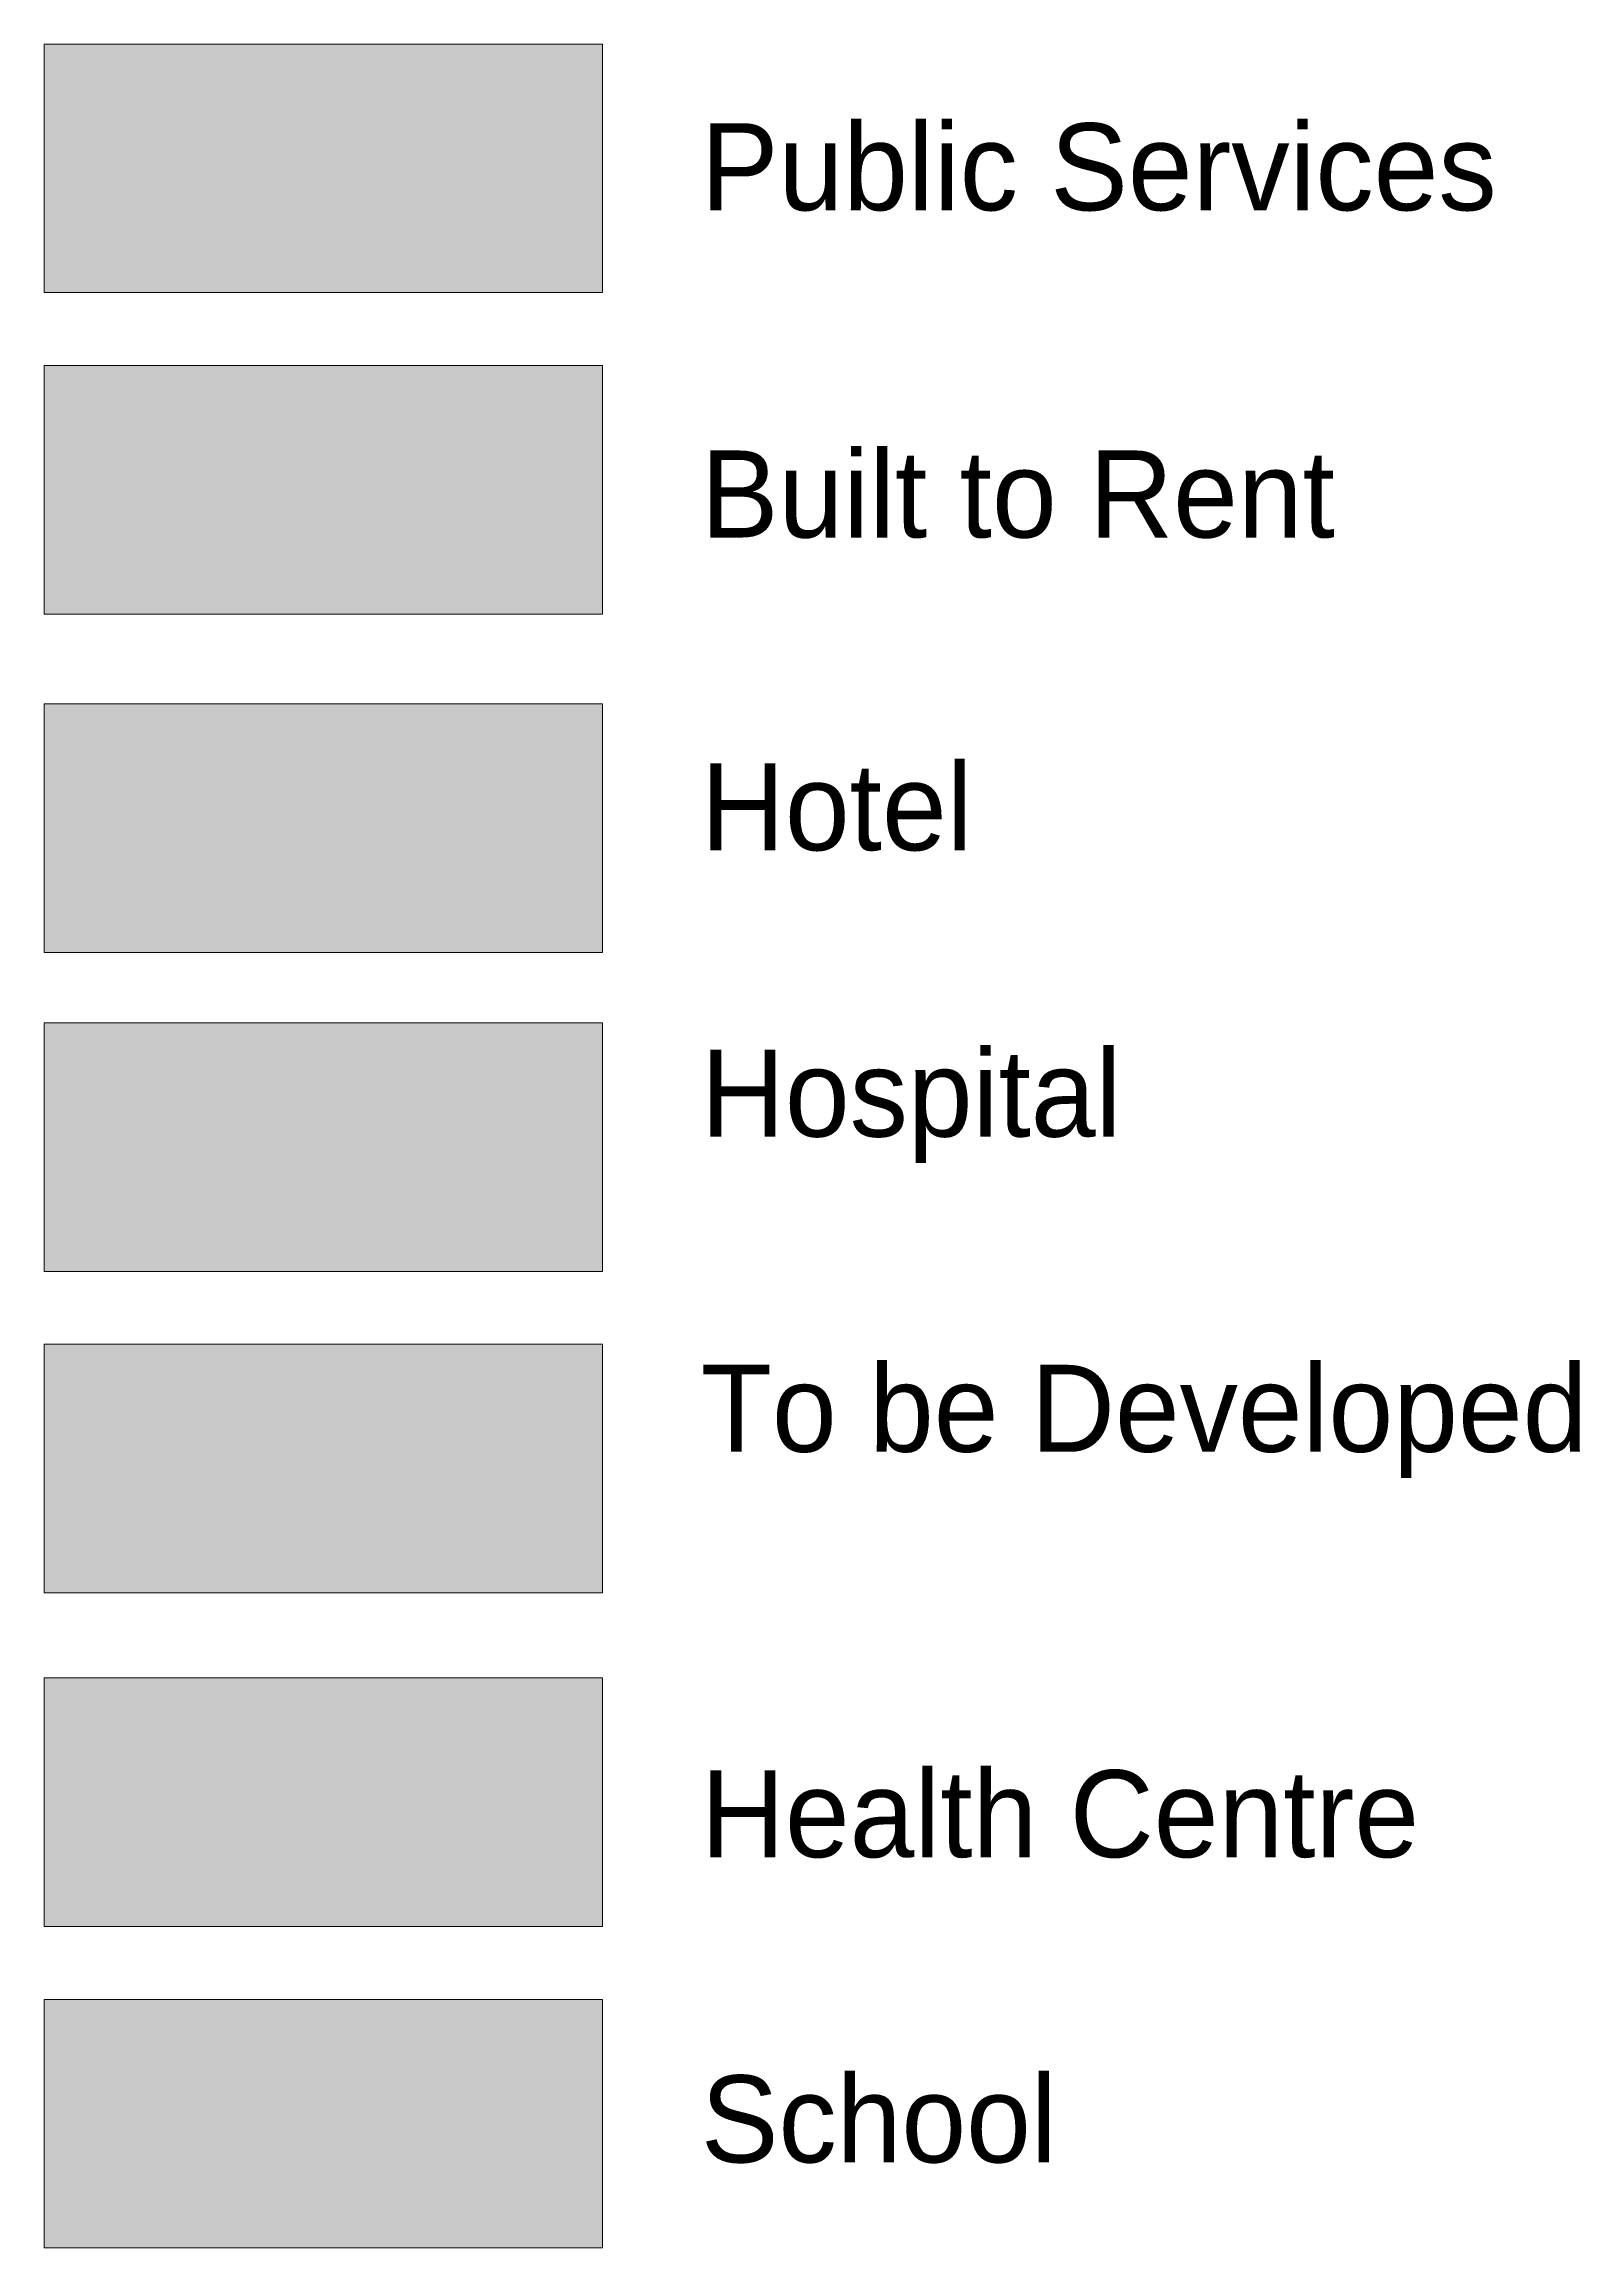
# Model space of a CAD drawing. Header units: millimetres. Extents: x -103 to 511, y -35 to 333.
# Drawn here: x 457.6 to 510.5, y 69 to 144.9 of the extents above; entities that cross this region are included whole.
import ezdxf

# ---------------------------------------------------------------- set-up
doc = ezdxf.new("R2010")
doc.units = ezdxf.units.MM
doc.header["$MEASUREMENT"] = 0
doc.layers.add('Layer 11', color=7, linetype='Continuous', lineweight=0)

msp = doc.modelspace()

# ---------------------------------------------------------------- hatches: boundary and pattern name
at = {"layer": 'Layer 11', "true_color": 0xef5797, "transparency": 33554687}
msp.add_hatch(color=233, dxfattribs=at).paths.add_polyline_path([(476.869, 136.372), (457.64, 136.372), (457.64, 144.931), (476.869, 144.931)])
at = {"layer": 'Layer 11', "true_color": 0xa6dacc, "transparency": 33554687}
msp.add_hatch(color=9, dxfattribs=at).paths.add_polyline_path([(476.869, 125.301), (457.64, 125.301), (457.64, 133.86), (476.869, 133.86)])
at = {"layer": 'Layer 11', "true_color": 0xe0add0, "transparency": 33554687}
msp.add_hatch(color=9, dxfattribs=at).paths.add_polyline_path([(476.869, 113.647), (457.64, 113.647), (457.64, 122.206), (476.869, 122.206)])
at = {"layer": 'Layer 11', "true_color": 0x50b2e5, "transparency": 33554687}
msp.add_hatch(color=143, dxfattribs=at).paths.add_polyline_path([(476.869, 102.667), (457.64, 102.667), (457.64, 111.226), (476.869, 111.226)])
at = {"layer": 'Layer 11', "true_color": 0xff823f, "transparency": 33554687}
msp.add_hatch(color=30, dxfattribs=at).paths.add_polyline_path([(476.869, 91.596), (457.64, 91.596), (457.64, 100.155), (476.869, 100.155)])
at = {"layer": 'Layer 11', "true_color": 0xc9ff94, "transparency": 33554687}
msp.add_hatch(color=71, dxfattribs=at).paths.add_polyline_path([(476.869, 80.107), (457.64, 80.107), (457.64, 88.666), (476.869, 88.666)])
at = {"layer": 'Layer 11', "true_color": 0xfeed3f, "transparency": 33554687}
msp.add_hatch(color=41, dxfattribs=at).paths.add_polyline_path([(476.869, 69.037), (457.64, 69.037), (457.64, 77.596), (476.869, 77.596)])

# ---------------------------------------------------------------- linework, layer by layer
at = {"layer": 'Layer 11', "color": 18, "lineweight": 0, "true_color": 0x000000}
for points in [[(476.869, 136.372), (457.64, 136.372), (457.64, 144.931), (476.869, 144.931)], [(476.869, 125.301), (457.64, 125.301), (457.64, 133.86), (476.869, 133.86)], [(476.869, 113.647), (457.64, 113.647), (457.64, 122.206), (476.869, 122.206)], [(476.869, 102.667), (457.64, 102.667), (457.64, 111.226), (476.869, 111.226)], [(476.869, 91.596), (457.64, 91.596), (457.64, 100.155), (476.869, 100.155)], [(476.869, 80.107), (457.64, 80.107), (457.64, 88.666), (476.869, 88.666)], [(476.869, 69.037), (457.64, 69.037), (457.64, 77.596), (476.869, 77.596)]]:
    msp.add_lwpolyline(points, close=True, dxfattribs=at)
at = {"layer": 'Layer 11'}
for points in [[(476.869, 136.372), (457.64, 136.372), (457.64, 144.931), (476.869, 144.931)], [(476.869, 125.301), (457.64, 125.301), (457.64, 133.86), (476.869, 133.86)], [(476.869, 113.647), (457.64, 113.647), (457.64, 122.206), (476.869, 122.206)], [(476.869, 102.667), (457.64, 102.667), (457.64, 111.226), (476.869, 111.226)], [(476.869, 91.596), (457.64, 91.596), (457.64, 100.155), (476.869, 100.155)], [(476.869, 80.107), (457.64, 80.107), (457.64, 88.666), (476.869, 88.666)], [(476.869, 69.037), (457.64, 69.037), (457.64, 77.596), (476.869, 77.596)]]:
    msp.add_lwpolyline(points, close=True, dxfattribs=at)

# ---------------------------------------------------------------- texts
at = {"layer": 'Layer 11', "char_height": 0.2, "attachment_point": 7}
for s, insert in [('\\C18;\\c0;\\FMyriad Pro|b0|i0|c1;\\H2.997200;\\W1.000000;Public Services', (480.253, 139.164)), ('\\C18;\\c0;\\FMyriad Pro|b0|i0|c1;\\H2.997200;\\W1.000000;Built to Rent', (480.253, 127.896)), ('\\C18;\\c0;\\FMyriad Pro|b0|i0|c1;\\H2.997200;\\W1.000000;Hotel', (480.253, 117.124)), ('\\C18;\\c0;\\FMyriad Pro|b0|i0|c1;\\H2.997200;\\W1.000000;Hospital', (480.253, 106.401)), ('\\C18;\\c0;\\FMyriad Pro|b0|i0|c1;\\H2.997200;\\W1.000000;To be Developed', (480.253, 95.548)), ('\\C18;\\c0;\\FMyriad Pro|b0|i0|c1;\\H2.997200;\\W1.000000;Health Centre', (480.253, 82.449)), ('\\C18;\\c0;\\FMyriad Pro|b0|i0|c1;\\H2.997200;\\W1.000000;School', (480.253, 71.939))]:
    msp.add_mtext(s, dxfattribs=dict(at, insert=insert))

doc.saveas('drawing.dxf')
